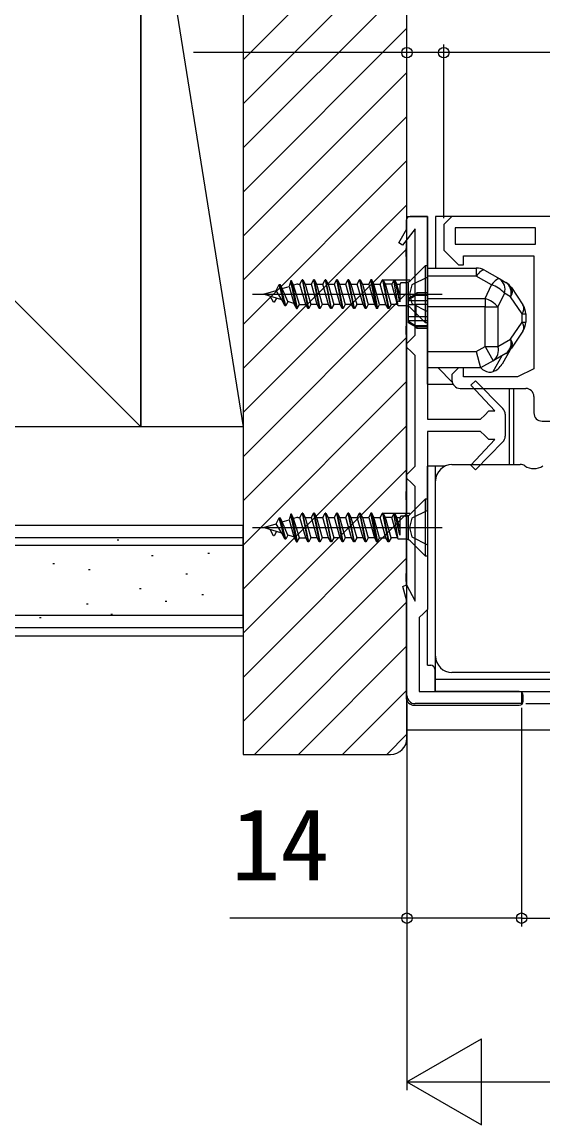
# Model space of a CAD drawing. Units: millimetres, scale not verified. Extents: x -525 to 525, y -780 to 776.
# Drawn here: x -277 to -213.4, y -520.1 to -385.5 of the extents above; entities that cross this region are included whole.
import ezdxf
from ezdxf.enums import TextEntityAlignment as Align

# ---------------------------------------------------------------- set-up
doc = ezdxf.new("R2010")
doc.units = ezdxf.units.MM
doc.header["$LTSCALE"] = 4
for name, color, linetype in [('0-2_YKK_11', 7, 'Continuous'), ('0-4_YKK_12', 2, 'Continuous'), ('0-5_YKK_13', 4, 'Continuous'), ('0-7_YKK_D', 6, 'Continuous'), ('0-9_YSS_K', 3, 'Continuous'), ('0-A_YSS_KE', 3, 'Continuous')]:
    doc.layers.add(name, color=color, linetype=linetype)
doc.styles.add('ＭＳ ゴシック', font='')
doc.styles.get('ＭＳ ゴシック').set_extended_font_data('MS Gothic')

msp = doc.modelspace()

# ---------------------------------------------------------------- linework, layer by layer
at = {"layer": '0-2_YKK_11'}
for p, q in [((-223.5, -430.2), (-215.5, -430.2)), ((-214.5, -431.2), (-214.5, -433.2)), ((-217.999, -433.359), (-217.999, -436.041)), ((-213.5, -434.2), (-167.2, -434.2))]:
    msp.add_line(p, q, dxfattribs=at)
for points in [[(-229.999, -467.7), (-229.999, -456.2), (-230.497, -454.391), (-230.039, -454.21), (-228.999, -456.2), (-228.999, -442.2), (-229.499, -441.7), (-229.999, -441.2), (-229.999, -440.7), (-229.499, -440.2), (-228.999, -439.7), (-228.999, -426.2), (-229.499, -425.7), (-229.999, -425.2), (-229.999, -424.7), (-229.499, -424.2), (-228.999, -423.7), (-228.999, -410.7), (-230.562, -412.717), (-230.976, -412.444), (-229.999, -410.7), (-229.999, -409.2), (-227.499, -409.2)], [(-227.499, -409.2), (-227.499, -433.95), (-220.999, -433.95), (-220.499, -433.45), (-219.999, -432.95), (-219.281, -432.95), (-222.195, -429.818), (-221.617, -429.266), (-218.285, -432.658)], [(-167.2, -409.2), (-224.5, -409.2), (-225.5, -410.2), (-225.5, -413.3), (-223.7, -415.1), (-223.1, -415.1), (-223.1, -414), (-214.5, -414), (-214.5, -427.8), (-216.5, -428.8), (-223.1, -428.8), (-223.1, -427.7), (-223.7, -427.7), (-224.5, -428.5), (-224.5, -429.2)], [(-218.285, -436.741), (-221.617, -440.134), (-222.195, -439.581), (-219.281, -436.45), (-219.999, -436.45), (-220.499, -435.95), (-220.999, -435.45), (-227.499, -435.45), (-227.499, -457.2), (-227.999, -457.7), (-228.499, -458.2), (-228.499, -467.2), (-215.999, -467.2), (-215.999, -468.7), (-228.999, -468.7)]]:
    msp.add_lwpolyline(points, dxfattribs=at)
msp.add_lwpolyline([(-214.3, -410.6), (-224.1, -410.6), (-224.1, -412.6), (-214.3, -412.6)], close=True, dxfattribs=at)
for centre, start, end in [((-223.5, -429.2), 180.00001, 269.99999), ((-215.5, -431.2), 0.00001, 89.99999), ((-218.999, -433.359), 359.99997, 44.48424), ((-213.5, -433.2), 180.00001, 269.99999), ((-218.999, -436.041), 315.51576, 0.00003), ((-228.999, -467.7), 180.00001, 269.99999)]:
    msp.add_arc(centre, 1, start, end, dxfattribs=at)
at = {"layer": '0-4_YKK_12'}
for p, q in [((-87.702, -409.2), (-226.499, -409.2)), ((-226.499, -409.2), (-226.499, -415.5)), ((-224.475, -429.423), (-226.199, -427.7)), ((-216.999, -430.2), (-216.999, -439.5)), ((-226.499, -467.2), (-226.499, -439.7)), ((-226.499, -465.7), (-87.702, -465.7)), ((-226.259, -467.2), (-87.702, -467.2))]:
    msp.add_line(p, q, dxfattribs=at)
at = {"layer": '0-5_YKK_13'}
for p, q in [((-227.499, -409.2), (-229.599, -409.2)), ((-227.499, -429.7), (-227.499, -409.2)), ((-230.099, -409.7), (-230.099, -410.878)), ((-230.099, -412.119), (-230.099, -413.1)), ((-230.099, -414.1), (-230.099, -413.1)), ((-230.099, -414.1), (-230.099, -422.6)), ((-227.75, -415.2), (-229.616, -417.065)), ((-227.499, -415.5), (-221.53, -415.5)), ((-227.499, -416.477), (-227.499, -415.5)), ((-221.53, -415.5), (-221.53, -416.477)), ((-244.9, -420.116), (-245.6, -417.497)), ((-244.8, -420.116), (-245.5, -417.497)), ((-243.5, -420.45), (-244.2, -417.069)), ((-244.1, -417.069), (-243.4, -420.45)), ((-243.325, -417.46), (-243.066, -417.46)), ((-242.7, -416.95), (-242.8, -416.95)), ((-242.435, -417.46), (-241.666, -417.46)), ((-241.3, -416.95), (-241.4, -416.95)), ((-241.035, -417.46), (-240.266, -417.46)), ((-239.9, -416.95), (-240, -416.95)), ((-239.635, -417.46), (-238.866, -417.46)), ((-238.5, -416.95), (-238.6, -416.95)), ((-238.235, -417.46), (-237.466, -417.46)), ((-237.1, -416.95), (-237.2, -416.95)), ((-236.835, -417.46), (-236.066, -417.46)), ((-235.7, -416.95), (-235.8, -416.95)), ((-235.435, -417.46), (-234.666, -417.46)), ((-234.3, -416.95), (-234.4, -416.95)), ((-234.035, -417.46), (-233.266, -417.46)), ((-232.9, -416.95), (-233, -416.95)), ((-232.794, -416.95), (-229.665, -416.95)), ((-231.935, -419.94), (-232.635, -417.46)), ((-231.166, -419.94), (-231.866, -417.46)), ((-231.082, -420.1), (-231.619, -416.986)), ((-230.85, -418.822), (-231.235, -417.46)), ((-229.85, -417.3), (-229.85, -420.1)), ((-221.53, -416.477), (-227.499, -416.477)), ((-219.659, -417.546), (-221.53, -416.477)), ((-248.847, -418.7), (-225.712, -418.7)), ((-245.285, -419.377), (-245.985, -418.237)), ((-244.535, -419.606), (-245.235, -418.007)), ((-243.135, -419.94), (-243.835, -417.579)), ((-228.933, -418.7), (-229.799, -419.2)), ((-228.933, -418.846), (-229.799, -419.401)), ((-228.933, -418.7), (-228.933, -418.846)), ((-227.499, -418.846), (-228.933, -418.846)), ((-227.499, -418.55), (-228.783, -418.55)), ((-228.783, -418.55), (-228.783, -418.763)), ((-228.783, -418.763), (-227.499, -418.763)), ((-218.097, -418.569), (-218.898, -420.25)), ((-217.339, -419.002), (-218.097, -418.569)), ((-217.237, -417.893), (-215.834, -419.996)), ((-229.799, -419.401), (-229.799, -419.2)), ((-229.799, -419.45), (-229.799, -419.401)), ((-229.799, -419.95), (-229.799, -419.45)), ((-229.799, -419.45), (-227.499, -419.45)), ((-228.933, -419.95), (-228.933, -421.45)), ((-227.499, -419.95), (-228.933, -419.95)), ((-220.46, -419.227), (-220.46, -420.25)), ((-215.937, -421.105), (-217.339, -419.002)), ((-228.933, -421.45), (-229.799, -421.45)), ((-229.799, -421.95), (-229.799, -421.45)), ((-229.616, -420.334), (-227.75, -422.2)), ((-227.499, -421.45), (-228.933, -421.45)), ((-227.499, -420.25), (-227.499, -425.7)), ((-220.46, -420.25), (-227.499, -420.25)), ((-215.937, -422.094), (-215.937, -421.105)), ((-215.937, -421.105), (-215.499, -421.105)), ((-215.499, -421.105), (-215.499, -422.094)), ((-230.099, -423.6), (-230.099, -422.6)), ((-229.799, -421.999), (-229.799, -421.95)), ((-227.499, -421.95), (-229.799, -421.95)), ((-229.799, -421.999), (-228.933, -422.554)), ((-229.799, -422.2), (-229.799, -421.999)), ((-229.799, -422.2), (-228.933, -422.7)), ((-227.499, -422.554), (-228.933, -422.554)), ((-228.933, -422.554), (-228.933, -422.7)), ((-228.783, -422.636), (-227.499, -422.636)), ((-228.783, -422.636), (-228.783, -422.85)), ((-228.783, -422.85), (-227.499, -422.85)), ((-217.339, -424.197), (-215.937, -422.094)), ((-215.937, -422.094), (-215.499, -422.094)), ((-230.099, -423.6), (-230.099, -442.8)), ((-218.898, -425.088), (-217.339, -424.197)), ((-215.834, -423.204), (-217.237, -425.307)), ((-221.53, -425.7), (-220.46, -425.088)), ((-220.46, -425.088), (-218.898, -425.088)), ((-220.46, -425.088), (-219.468, -426.825)), ((-217.383, -425.5), (-218.391, -427.246)), ((-227.499, -425.7), (-221.53, -425.7)), ((-219.468, -426.825), (-220.999, -427.7)), ((-219.485, -428.141), (-218.36, -426.192)), ((-217.909, -425.934), (-219.468, -426.825)), ((-219.997, -428.2), (-219.697, -428.2)), ((-227.499, -429.7), (-224.366, -429.7)), ((-217.499, -430.2), (-217.499, -432.907)), ((-217.499, -432.907), (-217.499, -436.493)), ((-217.499, -436.493), (-217.499, -439.5)), ((-227.499, -445.099), (-227.499, -439.7)), ((-225.37, -439.7), (-227.499, -439.7)), ((-224.499, -439.5), (-216.17, -439.5)), ((-226.499, -445.477), (-226.499, -441.5)), ((-230.099, -443.8), (-230.099, -442.8)), ((-230.099, -443.8), (-230.099, -452.8)), ((-227.75, -443.7), (-229.616, -445.565)), ((-243.5, -448.95), (-244.2, -445.569)), ((-244.1, -445.569), (-243.4, -448.95)), ((-242.7, -445.45), (-242.8, -445.45)), ((-241.3, -445.45), (-241.4, -445.45)), ((-239.9, -445.45), (-240, -445.45)), ((-238.5, -445.45), (-238.6, -445.45)), ((-237.1, -445.45), (-237.2, -445.45)), ((-235.7, -445.45), (-235.8, -445.45)), ((-234.3, -445.45), (-234.4, -445.45)), ((-232.9, -445.45), (-233, -445.45)), ((-232.794, -445.45), (-229.665, -445.45)), ((-231.082, -448.6), (-231.619, -445.486)), ((-229.85, -445.8), (-229.85, -448.6)), ((-226.499, -458.922), (-226.499, -445.477)), ((-245.285, -447.877), (-245.985, -446.737)), ((-244.9, -448.616), (-245.6, -445.997)), ((-244.8, -448.616), (-245.5, -445.997)), ((-244.535, -448.106), (-245.235, -446.507)), ((-243.135, -448.44), (-243.835, -446.079)), ((-243.325, -445.96), (-243.066, -445.96)), ((-242.435, -445.96), (-241.666, -445.96)), ((-241.035, -445.96), (-240.266, -445.96)), ((-239.635, -445.96), (-238.866, -445.96)), ((-238.235, -445.96), (-237.466, -445.96)), ((-236.835, -445.96), (-236.066, -445.96)), ((-235.435, -445.96), (-234.666, -445.96)), ((-234.035, -445.96), (-233.266, -445.96)), ((-231.935, -448.44), (-232.635, -445.96)), ((-231.166, -448.44), (-231.866, -445.96)), ((-230.85, -447.322), (-231.235, -445.96)), ((-248.847, -447.2), (-225.712, -447.2)), ((-229.616, -448.834), (-227.75, -450.7)), ((-230.099, -453.8), (-230.099, -452.8)), ((-230.099, -453.8), (-230.099, -454.15)), ((-230.099, -455.836), (-230.099, -467.902)), ((-227.499, -464), (-227.499, -457.299)), ((-226.499, -462.9), (-226.499, -458.922)), ((-227.499, -464), (-227.099, -464)), ((-226.599, -464.5), (-226.599, -467)), ((-188.499, -464.9), (-224.499, -464.9)), ((-226.599, -467), (-226.599, -467.2)), ((-216.3, -467.2), (-226.599, -467.2)), ((-215.799, -468.401), (-215.799, -467.7)), ((-229.1, -468.9), (-216.298, -468.9))]:
    msp.add_line(p, q, dxfattribs=at)
for points in [[(-227.75, -415.2), (-227.5, -415.2), (-227.5, -422.2), (-227.75, -422.2)], [(-227.75, -443.7), (-227.5, -443.7), (-227.5, -450.7), (-227.75, -450.7)]]:
    msp.add_lwpolyline(points, close=True, dxfattribs=at)
for points in [[(-220.537, -415.763), (-220.615, -415.741), (-220.71, -415.753), (-220.821, -415.798), (-220.946, -415.876), (-221.082, -415.985), (-221.226, -416.124), (-221.376, -416.289), (-221.53, -416.477)], [(-220.537, -415.763), (-218.667, -416.832), (-217.909, -417.265)], [(-243.796, -419.832), (-244.535, -419.606), (-244.8, -420.116), (-244.9, -420.116), (-245.285, -419.377), (-247.5, -418.7), (-245.985, -418.237), (-245.6, -417.497), (-245.5, -417.497), (-245.235, -418.007), (-244.385, -417.747), (-243.766, -419.94), (-243.5, -420.45), (-243.4, -420.45), (-243.135, -419.94), (-242.366, -419.94)], [(-243.559, -417.495), (-243.835, -417.579), (-244.1, -417.069), (-244.2, -417.069), (-244.385, -417.747)], [(-240.966, -419.94), (-241.735, -419.94), (-242, -420.45), (-242.1, -420.45), (-242.366, -419.94), (-243.066, -417.46), (-242.8, -416.95), (-242.1, -420.45)], [(-242, -420.45), (-242.7, -416.95), (-242.435, -417.46), (-241.735, -419.94)], [(-239.566, -419.94), (-240.335, -419.94), (-240.6, -420.45), (-240.7, -420.45), (-240.966, -419.94), (-241.666, -417.46), (-241.4, -416.95), (-240.7, -420.45)], [(-240.6, -420.45), (-241.3, -416.95), (-241.035, -417.46), (-240.335, -419.94)], [(-238.166, -419.94), (-238.935, -419.94), (-239.2, -420.45), (-239.3, -420.45), (-239.566, -419.94), (-240.266, -417.46), (-240, -416.95), (-239.3, -420.45)], [(-239.2, -420.45), (-239.9, -416.95), (-239.635, -417.46), (-238.935, -419.94)], [(-236.766, -419.94), (-237.535, -419.94), (-237.8, -420.45), (-237.9, -420.45), (-238.166, -419.94), (-238.866, -417.46), (-238.6, -416.95), (-237.9, -420.45)], [(-237.8, -420.45), (-238.5, -416.95), (-238.235, -417.46), (-237.535, -419.94)], [(-235.366, -419.94), (-236.135, -419.94), (-236.4, -420.45), (-236.5, -420.45), (-236.766, -419.94), (-237.466, -417.46), (-237.2, -416.95), (-236.5, -420.45)], [(-236.4, -420.45), (-237.1, -416.95), (-236.835, -417.46), (-236.135, -419.94)], [(-233.966, -419.94), (-234.735, -419.94), (-235, -420.45), (-235.1, -420.45), (-235.366, -419.94), (-236.066, -417.46), (-235.8, -416.95), (-235.1, -420.45)], [(-235, -420.45), (-235.7, -416.95), (-235.435, -417.46), (-234.735, -419.94)], [(-233.335, -419.94), (-234.035, -417.46), (-234.3, -416.95), (-233.6, -420.45), (-233.7, -420.45), (-234.4, -416.95), (-234.666, -417.46), (-233.966, -419.94), (-233.7, -420.45)], [(-230.182, -420.1), (-231.082, -420.1), (-231.166, -419.94), (-231.935, -419.94), (-232.2, -420.45), (-232.3, -420.45), (-232.566, -419.94), (-233.266, -417.46), (-233, -416.95), (-232.3, -420.45)], [(-231.446, -417.054), (-231.619, -416.986), (-231.866, -417.46), (-232.635, -417.46), (-232.9, -416.95), (-232.2, -420.45)], [(-230.182, -417.3), (-230.758, -417.3), (-230.85, -417.46), (-230.85, -419.64), (-231.446, -417.054), (-231.235, -417.46), (-230.85, -417.46)], [(-227.5, -416.6), (-229.416, -417.555), (-229.701, -418.7), (-229.416, -419.845), (-227.5, -420.8)], [(-227.499, -420.25), (-227.499, -419.227), (-227.499, -416.477)], [(-218.667, -416.832), (-218.745, -416.81), (-218.84, -416.822), (-218.951, -416.867), (-219.075, -416.945), (-219.211, -417.054), (-219.356, -417.193), (-219.506, -417.357), (-219.659, -417.546)], [(-228.783, -418.763), (-228.81, -418.762), (-228.835, -418.759), (-228.867, -418.751), (-228.901, -418.737), (-228.931, -418.709), (-228.933, -418.7)], [(-227.499, -419.227), (-220.46, -419.227), (-219.659, -417.546)], [(-245.935, -419.178), (-246.2, -419.688), (-246.3, -419.688), (-246.685, -418.949)], [(-233.6, -420.45), (-233.335, -419.94), (-232.566, -419.94)], [(-229.799, -421.45), (-229.799, -419.95), (-228.933, -419.95)], [(-220.46, -425.088), (-220.46, -420.25), (-218.898, -420.25), (-218.898, -425.088)], [(-228.933, -422.7), (-228.921, -422.677), (-228.905, -422.665), (-228.862, -422.647), (-228.837, -422.641), (-228.804, -422.637), (-228.783, -422.636)], [(-221.53, -425.7), (-220.999, -427.7), (-227.499, -427.7), (-227.499, -425.7)], [(-243.559, -445.995), (-243.835, -446.079), (-244.1, -445.569), (-244.2, -445.569), (-244.385, -446.247)], [(-240.966, -448.44), (-241.735, -448.44), (-242, -448.95), (-242.1, -448.95), (-242.366, -448.44), (-243.066, -445.96), (-242.8, -445.45), (-242.1, -448.95)], [(-242, -448.95), (-242.7, -445.45), (-242.435, -445.96), (-241.735, -448.44)], [(-239.566, -448.44), (-240.335, -448.44), (-240.6, -448.95), (-240.7, -448.95), (-240.966, -448.44), (-241.666, -445.96), (-241.4, -445.45), (-240.7, -448.95)], [(-240.6, -448.95), (-241.3, -445.45), (-241.035, -445.96), (-240.335, -448.44)], [(-238.166, -448.44), (-238.935, -448.44), (-239.2, -448.95), (-239.3, -448.95), (-239.566, -448.44), (-240.266, -445.96), (-240, -445.45), (-239.3, -448.95)], [(-239.2, -448.95), (-239.9, -445.45), (-239.635, -445.96), (-238.935, -448.44)], [(-236.766, -448.44), (-237.535, -448.44), (-237.8, -448.95), (-237.9, -448.95), (-238.166, -448.44), (-238.866, -445.96), (-238.6, -445.45), (-237.9, -448.95)], [(-237.8, -448.95), (-238.5, -445.45), (-238.235, -445.96), (-237.535, -448.44)], [(-235.366, -448.44), (-236.135, -448.44), (-236.4, -448.95), (-236.5, -448.95), (-236.766, -448.44), (-237.466, -445.96), (-237.2, -445.45), (-236.5, -448.95)], [(-236.4, -448.95), (-237.1, -445.45), (-236.835, -445.96), (-236.135, -448.44)], [(-233.966, -448.44), (-234.735, -448.44), (-235, -448.95), (-235.1, -448.95), (-235.366, -448.44), (-236.066, -445.96), (-235.8, -445.45), (-235.1, -448.95)], [(-235, -448.95), (-235.7, -445.45), (-235.435, -445.96), (-234.735, -448.44)], [(-233.335, -448.44), (-234.035, -445.96), (-234.3, -445.45), (-233.6, -448.95), (-233.7, -448.95), (-234.4, -445.45), (-234.666, -445.96), (-233.966, -448.44), (-233.7, -448.95)], [(-230.182, -448.6), (-231.082, -448.6), (-231.166, -448.44), (-231.935, -448.44), (-232.2, -448.95), (-232.3, -448.95), (-232.566, -448.44), (-233.266, -445.96), (-233, -445.45), (-232.3, -448.95)], [(-231.446, -445.554), (-231.619, -445.486), (-231.866, -445.96), (-232.635, -445.96), (-232.9, -445.45), (-232.2, -448.95)], [(-230.182, -445.8), (-230.758, -445.8), (-230.85, -445.96), (-230.85, -448.14), (-231.446, -445.554), (-231.235, -445.96), (-230.85, -445.96)], [(-227.5, -445.1), (-229.416, -446.055), (-229.701, -447.2), (-229.416, -448.345), (-227.5, -449.3)], [(-243.796, -448.332), (-244.535, -448.106), (-244.8, -448.616), (-244.9, -448.616), (-245.285, -447.877), (-247.5, -447.2), (-245.985, -446.737), (-245.6, -445.997), (-245.5, -445.997), (-245.235, -446.507), (-244.385, -446.247), (-243.766, -448.44), (-243.5, -448.95), (-243.4, -448.95), (-243.135, -448.44), (-242.366, -448.44)], [(-245.935, -447.678), (-246.2, -448.188), (-246.3, -448.188), (-246.685, -447.449)], [(-233.6, -448.95), (-233.335, -448.44), (-232.566, -448.44)]]:
    msp.add_lwpolyline(points, dxfattribs=at)
for centre, radius, start, end in [((-229.599, -409.7), 0.5, 90, 180), ((-221.53, -417.5), 2, 60.25512, 90), ((-243.325, -418.26), 0.8, 89.99998, 106.99998), ((-230.182, -416.5), 0.8, 270, 314.99999), ((-219.567, -418.089), 1.546, 341.91504, 54.39753), ((-218.901, -419.002), 2, 33.69007, 60.25512), ((-218.808, -418.522), 1.546, 341.91504, 54.39753), ((-228.783, -418.7), 0.15, 90, 180), ((-220.805, -420.999), 3.638, 41.90744, 71.64145), ((-218.185, -418.365), 1.059, 322.99219, 26.46445), ((-230.182, -420.9), 0.8, 44.99999, 89.99998), ((-221.606, -422.68), 3.638, 41.90744, 71.64145), ((-216.783, -420.468), 1.059, 322.99219, 26.46445), ((-217.499, -421.105), 2, 0, 33.69007), ((-228.783, -422.7), 0.15, 180, 270), ((-216.783, -422.732), 1.059, 333.53555, 37.00781), ((-217.499, -422.094), 2, 326.30993, 0), ((-218.808, -424.677), 1.546, 305.60247, 18.08496), ((-218.185, -424.835), 1.059, 333.53555, 37.00781), ((-220.367, -425.568), 1.546, 305.60247, 18.08496), ((-218.901, -424.197), 2, 299.74488, 326.30993), ((-219.638, -426.232), 2, 227.16611, 259.63751), ((-220.123, -426.246), 2, 282.28715, 288.59038), ((-220.123, -426.246), 2, 288.59038, 330), ((-224.499, -441.5), 2, 90, 180), ((-216.157, -440.5), 1, 56.44269, 90), ((-214.499, -438), 2, 236.44269, 303.55731), ((-230.182, -445), 0.8, 270, 314.99999), ((-243.325, -446.76), 0.8, 89.99998, 106.99998), ((-230.182, -449.4), 0.8, 44.99999, 89.99998), ((-224.499, -462.9), 2, 180, 270), ((-227.099, -464.5), 0.5, 0, 90)]:
    msp.add_arc(centre, radius, start, end, dxfattribs=at)
for centre, major_axis, ratio, start_param, end_param in [((-216.3, -467.7), (0.501, 0), 0.998135, 6.2831853, 7.8539816), ((-229.097, -467.898), (-0.71, -0.71), 0.99628, 5.4996506, 7.06672), ((-216.3, -468.399), (-0.355, 0.355), 0.99628, 2.358058, 3.9251274)]:
    msp.add_ellipse(centre, major_axis=major_axis, ratio=ratio, start_param=start_param, end_param=end_param, dxfattribs=at)
at = {"layer": '0-7_YKK_D'}
for p, q in [((-225.5, -409.407), (-225.5, -388.2)), ((-225.5, -409.407), (-225.5, -388.2)), ((-166.5, -389.2), (-225.5, -389.2)), ((-230, -468.7), (-230, -495.9)), ((-230, -468.7), (-230, -515.9)), ((-215.499, -468.7), (40.5, -468.7)), ((-215.499, -468.7), (60.5, -468.7)), ((-215.999, -469.2), (-215.999, -495.9)), ((-215.999, -469.2), (-215.999, -495.9)), ((-215.999, -494.9), (-166.5, -494.9)), ((-230, -514.9), (-220.907, -509.65)), ((-220.907, -520.15), (-220.907, -509.65)), ((-230, -514.9), (-220.907, -520.15)), ((-230, -514.9), (-211.813, -514.9)), ((-219.5, -514.9), (219.5, -514.9))]:
    msp.add_line(p, q, dxfattribs=at)
for points in [[(-225.5, -389.2), (-229.999, -389.2), (-256.049, -389.2)], [(-215.999, -494.9), (-230, -494.9), (-251.618, -494.9)]]:
    msp.add_lwpolyline(points, dxfattribs=at)
for centre in [(-229.999, -389.2), (-225.5, -389.2), (-225.5, -389.2), (-230, -494.9), (-215.999, -494.9), (-215.999, -494.9)]:
    msp.add_circle(centre, 0.637, dxfattribs=at)
at = {"layer": '0-9_YSS_K'}
for p, q in [((-262.497, -434.9), (-367.497, -329.9)), ((-262.497, -356.9), (-249.997, -434.9)), ((-262.497, -434.9), (-262.497, -356.9)), ((-249.999, -390.056), (-231.843, -371.9)), ((-249.999, -395.444), (-229.999, -375.444)), ((-249.999, -400.832), (-229.999, -380.832)), ((-249.999, -406.221), (-229.999, -386.221)), ((-249.999, -411.609), (-229.999, -391.609)), ((-249.999, -416.997), (-229.999, -396.997)), ((-249.999, -422.385), (-229.999, -402.385)), ((-249.999, -427.773), (-229.999, -407.773)), ((-249.999, -433.161), (-229.999, -413.161)), ((-249.999, -438.549), (-229.999, -418.549)), ((-249.999, -443.938), (-229.999, -423.938)), ((-249.999, -449.326), (-229.999, -429.326)), ((-249.999, -454.714), (-229.999, -434.714)), ((-249.999, -460.102), (-229.999, -440.102)), ((-249.999, -465.49), (-229.999, -445.49)), ((-382.497, -448.4), (-249.997, -448.4)), ((-265.181, -448.73), (-265.381, -448.73)), ((-260.991, -450.639), (-261.191, -450.639)), ((-254.114, -450.348), (-254.314, -450.348)), ((-249.999, -470.878), (-229.999, -450.878)), ((-273.037, -451.614), (-273.237, -451.614)), ((-268.689, -452.348), (-268.889, -452.348)), ((-256.789, -452.88), (-256.989, -452.88)), ((-262.453, -454.687), (-262.653, -454.687)), ((-268.916, -456.559), (-269.116, -456.559)), ((-259.31, -456.241), (-259.51, -456.241)), ((-254.829, -455.4), (-255.029, -455.4)), ((-248.632, -474.9), (-229.999, -456.267)), ((-382.497, -457.9), (-249.997, -457.9)), ((-265.961, -457.805), (-266.161, -457.805)), ((-274.685, -458.207), (-274.885, -458.207)), ((-382.497, -460.4), (-249.997, -460.4)), ((-243.244, -474.9), (-229.999, -461.655)), ((-237.856, -474.9), (-229.999, -467.043)), ((-232.468, -474.9), (-229.999, -472.431)), ((-229.997, -471.9), (-87.702, -471.9))]:
    msp.add_line(p, q, dxfattribs=at)
msp.add_lwpolyline([(-262.497, -356.9), (-249.997, -356.9), (-249.997, -434.9), (-262.497, -434.9)], dxfattribs=at)
at = {"layer": '0-A_YSS_KE'}
for p, q in [((-382.497, -446.9), (-249.997, -446.9)), ((-249.997, -459.4), (-249.997, -446.9)), ((-249.997, -449.4), (-382.497, -449.4)), ((-382.497, -459.4), (-249.997, -459.4))]:
    msp.add_line(p, q, dxfattribs=at)
msp.add_lwpolyline([(-367.497, -434.9), (-367.497, -329.9), (-262.497, -329.9), (-262.497, -434.9)], close=True, dxfattribs=at)
for points in [[(-249.997, -357.9), (-249.997, -474.9), (-231.997, -474.9)], [(-229.997, -472.9), (-229.997, -371.9), (-232.997, -371.9), (-232.997, -359.9), (-234.997, -357.9), (-249.997, -357.9)]]:
    msp.add_lwpolyline(points, dxfattribs=at)
msp.add_arc((-231.997, -472.9), 2, 270.00001, 359.99999, dxfattribs=at)

# ---------------------------------------------------------------- texts
at = {"layer": '0-7_YKK_D', "style": 'ＭＳ ゴシック'}
msp.add_text('14', height=8.798, dxfattribs=at).set_placement((-251.459, -492.9), align=Align.BOTTOM_LEFT)

doc.saveas('drawing.dxf')
